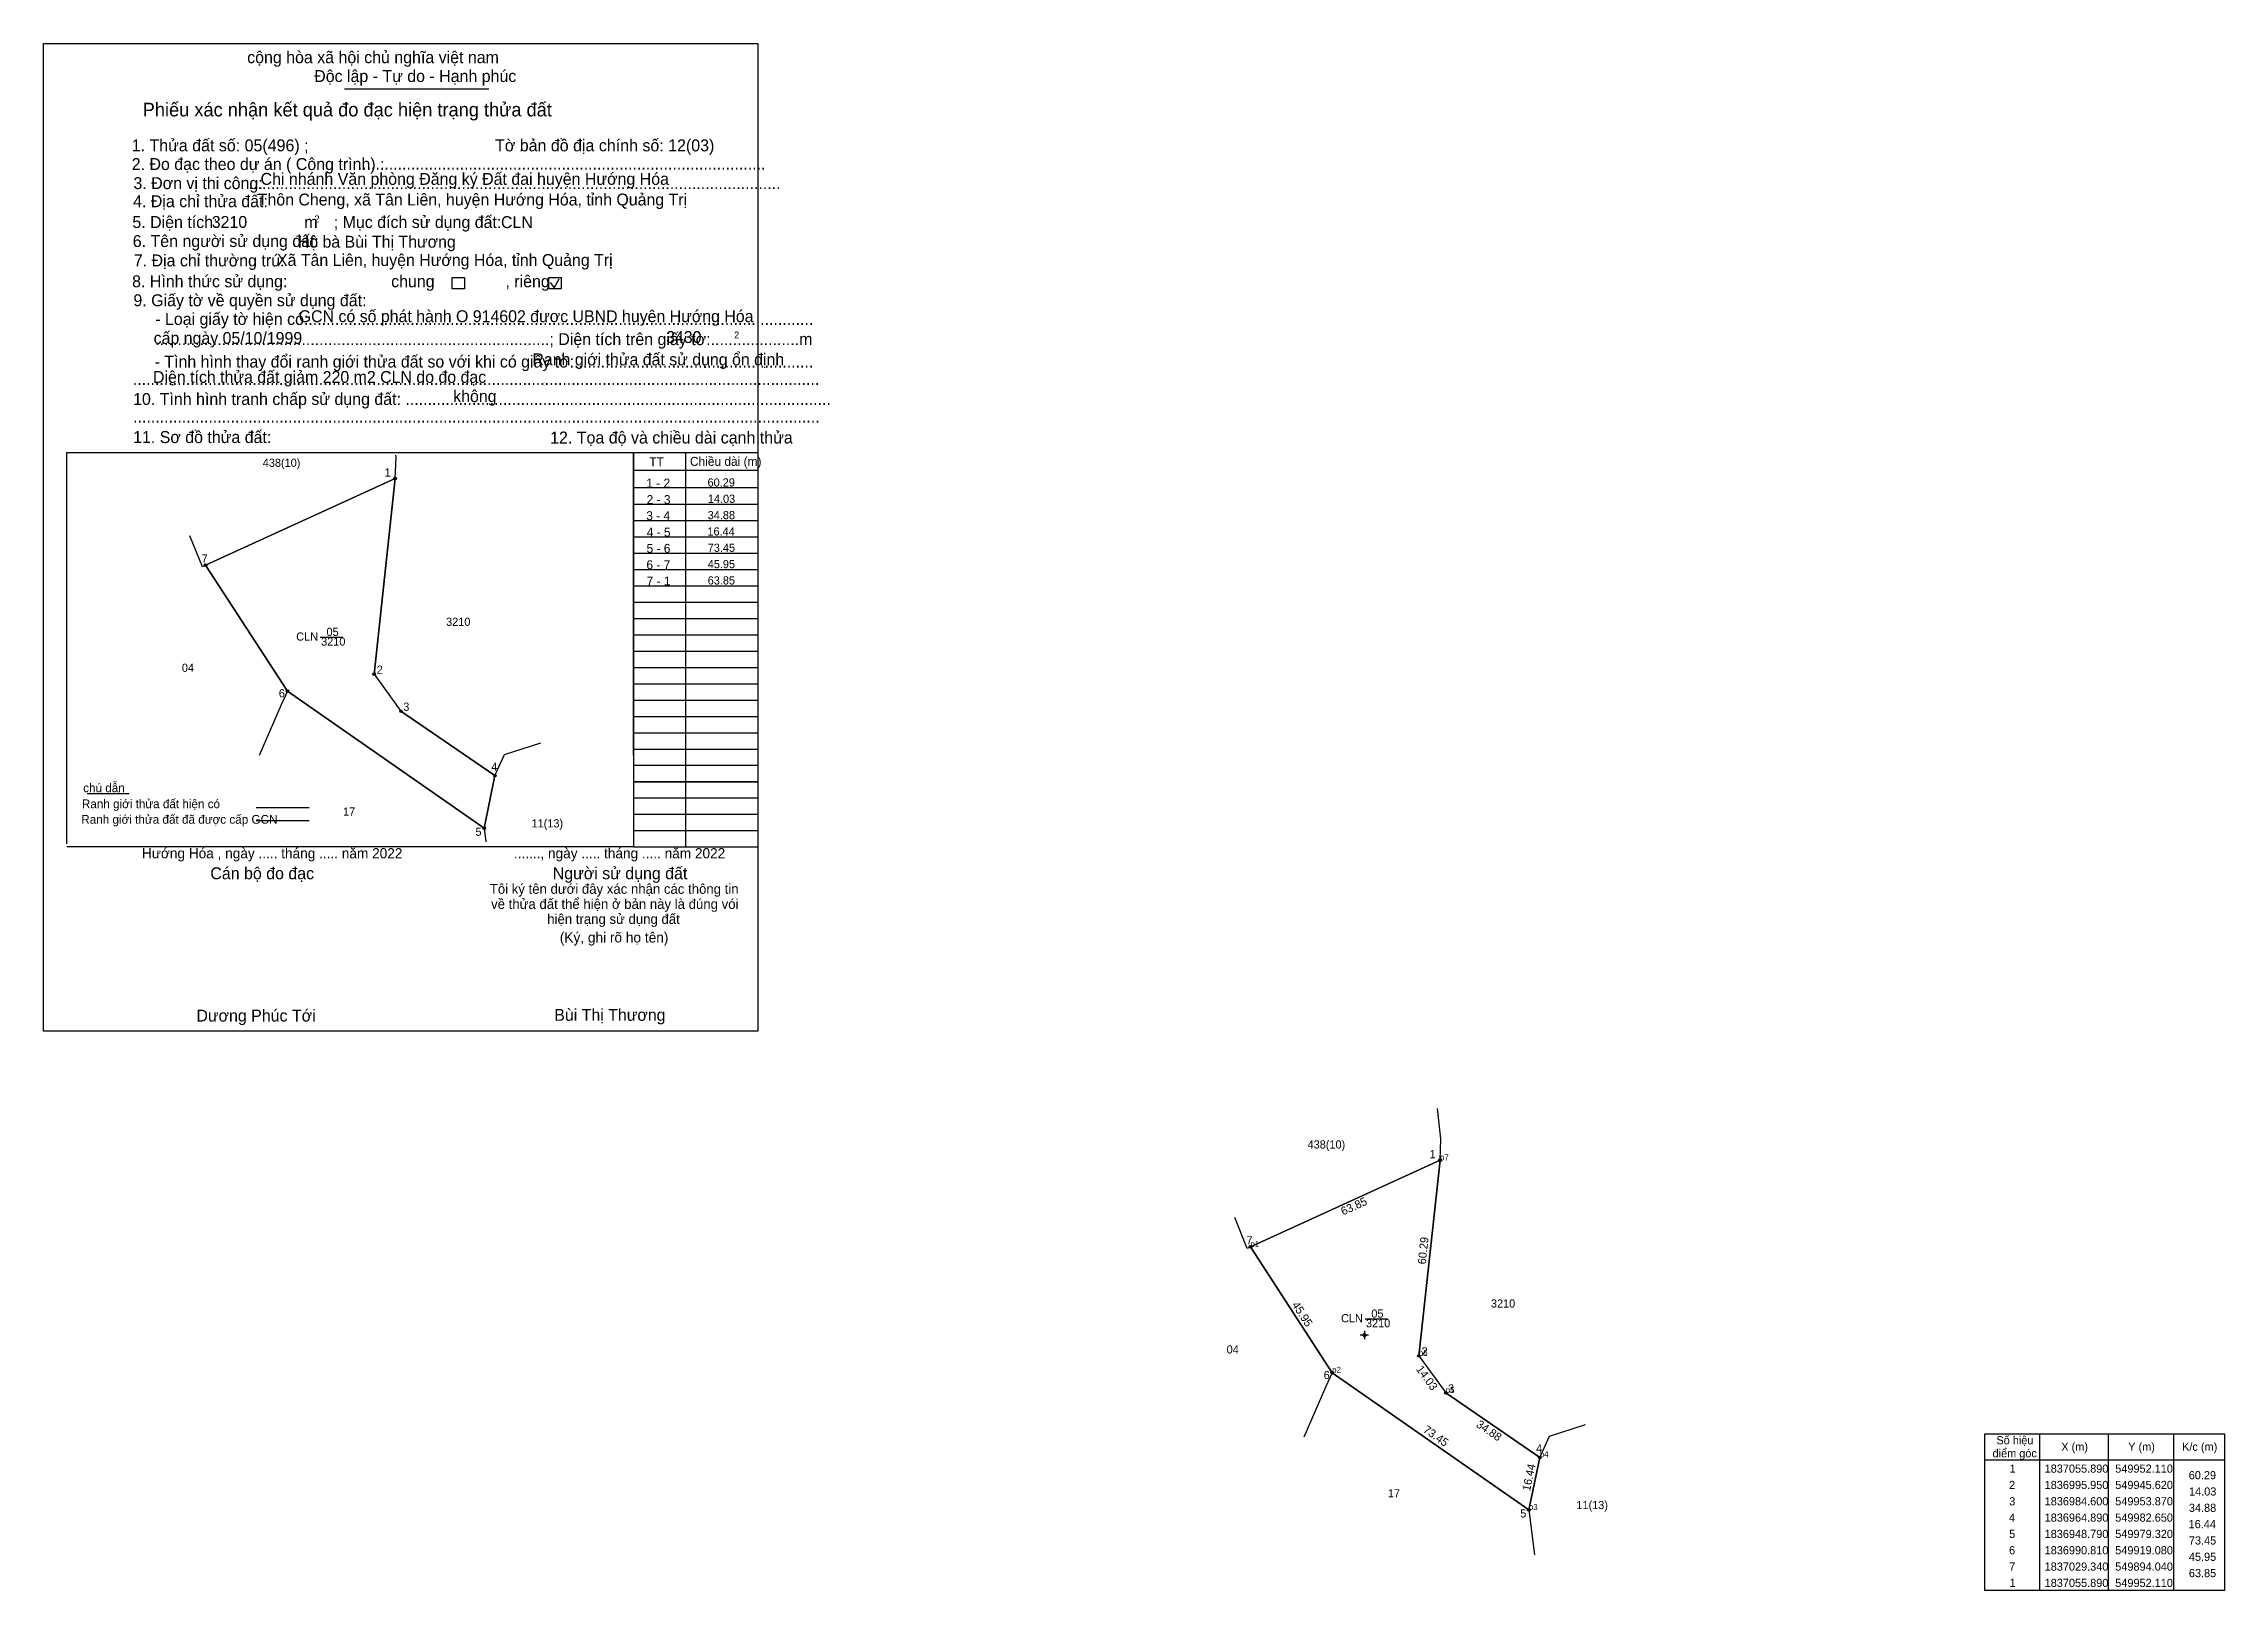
# Model space of a CAD drawing. Extents: x 549524 to 550192, y 1836924 to 1837398.
import ezdxf

# ---------------------------------------------------------------- set-up
doc = ezdxf.new("R2010")
doc.units = 0
for name, color, linetype in [('Level 1', 7, 'Continuous'), ('Level 10', 7, 'Continuous'), ('Level 12', 7, 'Continuous'), ('Level 17', 7, 'Continuous'), ('Level 2', 7, 'Continuous'), ('Level 30', 7, 'Continuous'), ('Level 36', 7, 'Continuous'), ('Level 53', 7, 'Continuous'), ('Level 6', 7, 'Continuous'), ('Level 63', 7, 'Continuous'), ('Level 7', 7, 'Continuous')]:
    doc.layers.add(name, color=color, linetype=linetype)

msp = doc.modelspace()

# ---------------------------------------------------------------- linework, layer by layer
at = {"layer": 'Level 1'}
msp.add_lwpolyline([(549632.17, 1837264.68), (549625.68, 1837204.74), (549633.93, 1837193.39), (549662.71, 1837173.68), (549659.38, 1837157.58), (549599.14, 1837199.6), (549574.1, 1837238.13)], close=True, dxfattribs=at)
at = {"layer": 'Level 10'}
for p, q in [((549894.04, 1837029.34), (549952.11, 1837055.89)), ((549952.11, 1837055.89), (549945.62, 1836995.95)), ((549919.08, 1836990.81), (549894.04, 1837029.34)), ((549945.62, 1836995.95), (549953.87, 1836984.6)), ((549979.32, 1836948.79), (549919.08, 1836990.81)), ((549953.87, 1836984.6), (549982.65, 1836964.89)), ((549982.65, 1836964.89), (549979.32, 1836948.79))]:
    msp.add_line(p, q, dxfattribs=at)
at = {"layer": 'Level 17'}
msp.add_line((549537.82, 1837168.25), (549550.72, 1837168.25), dxfattribs=at)
at = {"layer": 'Level 2'}
for p, q in [((549524.5, 1837397.89), (549524.5, 1837397.89)), ((549616.62, 1837384.02), (549660.85, 1837384.02)), ((549679.62, 1837324.73), (549680.87, 1837323.11)), ((549680.87, 1837323.11), (549682.38, 1837325.83)), ((549531.62, 1837272.68), (549705.12, 1837272.68)), ((549531.62, 1837152.83), (549531.62, 1837272.68)), ((549705.12, 1837272.68), (549705.12, 1837151.84)), ((549705.12, 1837151.84), (549531.62, 1837151.84)), ((549743.21, 1837095.38), (549743.21, 1837095.38))]:
    msp.add_line(p, q, dxfattribs=at)
for points in [[(549524.5, 1837397.89), (549743.21, 1837397.89), (549743.21, 1837095.38), (549524.5, 1837095.38)], [(549649.64, 1837326.29), (549653.4, 1837326.29), (549653.4, 1837322.79), (549649.64, 1837322.79)], [(549679.19, 1837326.29), (549682.95, 1837326.29), (549682.95, 1837322.79), (549679.19, 1837322.79)]]:
    msp.add_lwpolyline(points, close=True, dxfattribs=at)
at = {"layer": 'Level 30'}
for p, q in [((549705.12, 1837272.68), (549743.21, 1837272.68)), ((549705.12, 1837179.93), (549705.12, 1837272.68)), ((549721.03, 1837272.68), (549721.03, 1837151.84)), ((549743.21, 1837272.68), (549743.21, 1837179.93)), ((549705.12, 1837267.22), (549743.21, 1837267.22)), ((549705.12, 1837261.92), (549743.21, 1837261.92)), ((549705.02, 1837256.82), (549743.11, 1837256.82)), ((549705.12, 1837251.86), (549743.21, 1837251.86)), ((549705.12, 1837246.84), (549743.21, 1837246.84)), ((549705.12, 1837241.84), (549743.21, 1837241.84)), ((549705.12, 1837236.84), (549743.21, 1837236.84)), ((549705.12, 1837231.84), (549743.21, 1837231.84)), ((549705.12, 1837226.84), (549743.21, 1837226.84)), ((549705.12, 1837221.84), (549743.21, 1837221.84)), ((549705.12, 1837216.84), (549743.21, 1837216.84)), ((549705.12, 1837211.84), (549743.21, 1837211.84)), ((549705.12, 1837206.84), (549743.21, 1837206.84)), ((549705.12, 1837201.84), (549743.21, 1837201.84)), ((549705.12, 1837196.84), (549743.21, 1837196.84)), ((549705.12, 1837191.84), (549743.21, 1837191.84)), ((549705.12, 1837186.84), (549743.21, 1837186.84)), ((549705.12, 1837181.84), (549743.21, 1837181.84)), ((549705.12, 1837176.84), (549743.21, 1837176.84)), ((549705.12, 1837171.84), (549743.21, 1837171.84)), ((549705.12, 1837171.82), (549743.21, 1837171.82)), ((549705.12, 1837166.84), (549743.21, 1837166.84)), ((549705.12, 1837161.84), (549743.21, 1837161.84)), ((549705.12, 1837156.84), (549743.21, 1837156.84)), ((549705.12, 1837151.84), (549743.21, 1837151.84))]:
    msp.add_line(p, q, dxfattribs=at)
at = {"layer": 'Level 36'}
for p, q in [((549632.17, 1837264.68), (549574.1, 1837238.13)), ((549625.68, 1837204.74), (549632.17, 1837264.68)), ((549574.1, 1837238.13), (549599.14, 1837199.6)), ((549625.68, 1837204.74), (549633.93, 1837193.39)), ((549599.14, 1837199.6), (549659.38, 1837157.58)), ((549662.71, 1837173.68), (549633.93, 1837193.39)), ((549659.38, 1837157.58), (549662.71, 1837173.68)), ((549659.38, 1837157.58), (549659.91, 1837153.39)), ((549952.11, 1837055.89), (549894.04, 1837029.34)), ((549945.62, 1836995.95), (549952.11, 1837055.89)), ((549894.04, 1837029.34), (549919.08, 1836990.81)), ((549945.62, 1836995.95), (549953.87, 1836984.6)), ((549919.08, 1836990.81), (549979.32, 1836948.79)), ((549982.65, 1836964.89), (549953.87, 1836984.6)), ((549979.32, 1836948.79), (549982.65, 1836964.89)), ((549979.32, 1836948.79), (549981.04, 1836935.05))]:
    msp.add_line(p, q, dxfattribs=at)
for points in [[(549632.17, 1837264.68), (549632.41, 1837271.23), (549632.35, 1837271.79)], [(549574.1, 1837238.13), (549573.13, 1837237.65), (549569.31, 1837247.11)], [(549599.14, 1837199.6), (549597.21, 1837195.4), (549590.46, 1837179.84)], [(549662.71, 1837173.68), (549665.64, 1837180.18), (549676.72, 1837183.72)], [(549952.11, 1837055.89), (549952.35, 1837062.44), (549951.33, 1837071.76)], [(549894.04, 1837029.34), (549893.07, 1837028.86), (549889.25, 1837038.32)], [(549919.08, 1836990.81), (549917.15, 1836986.61), (549910.4, 1836971.05)], [(549982.65, 1836964.89), (549985.58, 1836971.39), (549996.66, 1836974.93)]]:
    msp.add_lwpolyline(points, dxfattribs=at)
at = {"layer": 'Level 53'}
for p, q in [((549928.32, 1837002.34), (549927.7, 1837002.34)), ((549928.95, 1837002.97), (549928.32, 1837002.34)), ((549928.32, 1837002.34), (549928.95, 1837001.71)), ((549928.95, 1837003.59), (549928.95, 1837002.97)), ((549929.57, 1837002.34), (549928.95, 1837002.97)), ((549928.95, 1837001.71), (549929.57, 1837002.34)), ((549928.95, 1837001.71), (549928.95, 1837001.09)), ((549930.2, 1837002.34), (549929.57, 1837002.34))]:
    msp.add_line(p, q, dxfattribs=at)
msp.add_circle((549928.95, 1837002.34), 0.15, dxfattribs=at)
at = {"layer": 'Level 6'}
for p, q in [((549589.54, 1837163.89), (549605.82, 1837163.89)), ((549589.54, 1837159.91), (549605.82, 1837159.91))]:
    msp.add_line(p, q, dxfattribs=at)
at = {"layer": 'Level 63'}
for p, q in [((549609.2, 1837216.11), (549616.09, 1837216.12)), ((549929.14, 1837007.32), (549936.03, 1837007.33)), ((550135.69, 1836972.14), (550135.69, 1836924.14)), ((550156.69, 1836972.14), (550156.69, 1836924.14)), ((550176.69, 1836972.14), (550176.69, 1836924.14)), ((550118.89, 1836964.14), (550192.29, 1836964.14))]:
    msp.add_line(p, q, dxfattribs=at)
msp.add_lwpolyline([(550118.89, 1836972.14), (550192.29, 1836972.14), (550192.29, 1836924.14), (550118.89, 1836924.14)], close=True, dxfattribs=at)
for centre in [(549632.17, 1837264.68), (549574.1, 1837238.13), (549625.68, 1837204.74), (549599.14, 1837199.6), (549633.93, 1837193.39), (549662.71, 1837173.68), (549659.38, 1837157.58), (549952.11, 1837055.89), (549894.04, 1837029.34), (549945.62, 1836995.95), (549919.08, 1836990.81), (549953.87, 1836984.6), (549982.65, 1836964.89), (549979.32, 1836948.79)]:
    msp.add_circle(centre, 0.4, dxfattribs=at)
at = {"layer": 'Level 7'}
for p, q in [((549952.11, 1837055.89), (549952.11, 1837055.89)), ((549894.04, 1837029.34), (549894.04, 1837029.34)), ((549945.62, 1836995.95), (549945.62, 1836995.95)), ((549919.08, 1836990.81), (549919.08, 1836990.81)), ((549953.87, 1836984.6), (549953.87, 1836984.6)), ((549982.65, 1836964.89), (549982.65, 1836964.89)), ((549979.32, 1836948.8), (549979.32, 1836948.8))]:
    msp.add_line(p, q, dxfattribs=at)

# ---------------------------------------------------------------- texts
at = {"layer": 'Level 1'}
for s, height, p in [('438(10)', 2.5, (549591.61, 1837268.26)), ('1 - 2', 2.728, (549709.06, 1837261.93)), ('2 - 3', 2.728, (549709.16, 1837256.87)), ('3 - 4', 2.728, (549709.04, 1837251.93)), ('4 - 5', 2.728, (549709.18, 1837246.89)), ('5 - 6', 2.728, (549709.14, 1837241.93)), ('6 - 7', 2.728, (549709.1, 1837236.91)), ('7 - 1', 2.73, (549709.15, 1837231.93)), ('3210', 2.5, (549647.75, 1837219.56)), ('CLN', 2.5, (549601.85, 1837215.04)), ('3210', 2.5, (549609.48, 1837213.51)), ('05', 2.5, (549611.13, 1837216.47)), ('04', 2.5, (549566.83, 1837205.48)), ('17', 2.5, (549616.2, 1837161.43)), ('11(13)', 2.5, (549673.92, 1837157.83)), ('438(10)', 2.5, (549911.55, 1837059.47)), ('CLN', 2.5, (549921.79, 1837006.25)), ('05', 2.5, (549931.07, 1837007.68)), ('3210', 2.5, (549967.69, 1837010.77)), ('3210', 2.5, (549929.42, 1837004.72)), ('04', 2.5, (549886.77, 1836996.69)), ('17', 2.5, (549936.14, 1836952.64)), ('11(13)', 2.5, (549993.86, 1836949.04))]:
    msp.add_text(s, height=height, dxfattribs=at).set_placement(p)
at = {"layer": 'Level 12'}
for s, p in [('p7', (549952.11, 1837055.89)), ('p1', (549894.04, 1837029.34)), ('p6', (549945.62, 1836995.95)), ('p2', (549919.08, 1836990.81)), ('p5', (549953.87, 1836984.6)), ('p4', (549982.65, 1836964.89)), ('p3', (549979.32, 1836948.79))]:
    msp.add_text(s, height=1.8, dxfattribs=at).set_placement(p)
at = {"layer": 'Level 2'}
for s, height, p in [('cộng hòa xã hội chủ nghĩa việt nam', 3.6506, (549586.84, 1837391.89)), ('Độc lập - Tự do - Hạnh phúc', 3.6506, (549607.36, 1837386.13)), ('Phiếu xác nhận kết quả đo đạc hiện trạng thửa đất', 4.1714, (549554.84, 1837375.59)), ('1. Thửa đất số: 05(496) ;                                          Tờ bản đồ địa chính số: 12(03)', 3.66, (549551.48, 1837364.89)), ('2. Đo đạc theo dự án ( Công trình) : ', 3.653, (549551.48, 1837359.17)), ('3. Đơn vị thi công:', 3.653, (549552, 1837353.33)), ('Chi nhánh Văn phòng Đăng ký Đất đai huyện Hướng Hóa', 3.6499, (549590.94, 1837354.63)), ('............................................................................................', 3.653, (549620.68, 1837359.29)), ('4. Địa chỉ thửa đất:', 3.653, (549551.9, 1837347.79)), ('........................................................................................................................', 3.65304, (549587.3, 1837353.33)), ('Thôn Cheng, xã Tân Liên, huyện Hướng Hóa, tỉnh Quảng Trị', 3.64, (549590.08, 1837348.31)), ('5. Diện tích:', 3.653, (549551.68, 1837341.41)), ('3210', 3.64, (549576, 1837341.45)), ('m', 3.65, (549604.32, 1837341.41)), ('2', 2.09, (549607.44, 1837343.15)), ('; Mục đích sử dụng đất:', 3.6506, (549613.36, 1837341.41)), ('CLN', 3.64, (549664.56, 1837341.39)), ('6. Tên người sử dụng đất:', 3.653, (549551.8, 1837335.59)), ('Hộ bà Bùi Thị Thương', 3.64, (549602.32, 1837335.39)), ('7. Địa chỉ thường trú:', 3.653, (549552.12, 1837329.65)), ('Xã Tân Liên, huyện Hướng Hóa, tỉnh Quảng Trị', 3.64, (549595.96, 1837329.79)), ('8. Hình thức sử dụng:', 3.653, (549551.6, 1837323.27)), ('chung                , riêng', 3.6506, (549630.92, 1837323.27)), ('9. Giấy tờ về quyền sử dụng đất:', 3.653, (549552, 1837317.45)), ('     - Loại giấy tờ hiện có:..................................................................................................................', 3.65064, (549551.9, 1837311.73)), ('GCN có số phát hành O 914602 được UBND huyện Hướng Hóa ', 3.64, (549602.62, 1837312.57)), ('cấp ngày 05/10/1999', 3.64, (549558.2, 1837305.91)), ('     .........................................................................................; Diện tích trên giấy tờ:....................m', 3.65064, (549551.9, 1837305.55)), ('3430', 3.64, (549715.12, 1837306.19)), ('2', 2.09, (549735.96, 1837307.61)), ('     - Tình hình thay đổi ranh giới thửa đất so với khi có giấy tờ:......................................................', 3.65064, (549551.7, 1837298.67)), ('Ranh giới thửa đất sử dụng ổn định', 3.64, (549674.18, 1837299.35)), ('Diện tích thửa đất giảm 220 m2 CLN do đo đạc', 3.64, (549558, 1837293.97)), ('...........................................................................................................................................................', 3.65064, (549551.8, 1837293.37)), ('10. Tình hình tranh chấp sử dụng đất: ................................................................................................', 3.65304, (549551.9, 1837287.21)), ('không', 3.651, (549649.9, 1837288.09)), ('...........................................................................................................................................................', 3.65064, (549551.9, 1837281.81)), ('11. Sơ đồ thửa đất:', 3.653, (549551.9, 1837275.55)), ('12. Tọa độ và chiều dài cạnh thửa', 3.66, (549679.6, 1837275.41)), ('Hướng Hóa , ngày ..... tháng ..... năm 2022', 3.12, (549554.62, 1837148.35)), ('......., ngày ..... tháng ..... năm 2022', 3.12, (549668.52, 1837148.35)), ('Cán bộ đo đạc', 3.6508, (549575.56, 1837141.95)), ('Người sử dụng đất', 3.6506, (549680.4, 1837141.95)), ('Tôi ký tên dưới đây xác nhận các thông tin', 3.016, (549661.12, 1837137.49)), ('về thửa đất thể hiện ở bản này là đúng vói', 3.016, (549661.52, 1837132.87)), ('hiện trạng sử dụng đất', 3.016, (549678.72, 1837128.27)), ('(Ký, ghi rõ họ tên)', 3.1292, (549682.56, 1837122.57)), ('Dương Phúc Tới', 3.65, (549571.28, 1837098.37)), ('Bùi Thị Thương', 3.64, (549680.88, 1837098.59)), ('.', 1.04, (549742.98, 1837094.81))]:
    msp.add_text(s, height=height, dxfattribs=at).set_placement(p)
at = {"layer": 'Level 30'}
for s, height, p in [('TT', 2.72, (549710, 1837268.41)), ('Chiều dài (m)', 2.728, (549722.42, 1837268.57))]:
    msp.add_text(s, height=height, dxfattribs=at).set_placement(p)
at = {"layer": 'Level 6'}
for s, height, p in [('chú dẫn', 2.673, (549536.62, 1837168.61)), ('Ranh giới thửa đất đã được cấp GCN', 2.68, (549536.02, 1837158.95)), ('Ranh giới thửa đất hiện có ', 2.673, (549536.22, 1837163.71))]:
    msp.add_text(s, height=height, dxfattribs=at).set_placement(p)
at = {"layer": 'Level 63'}
for s, p in [(' 1', (549628, 1837265.28)), ('60.29', (549727.81, 1837262.23)), ('14.03', (549727.9, 1837257.23)), ('34.88', (549727.86, 1837252.23)), ('16.44', (549727.77, 1837247.23)), ('73.45', (549727.86, 1837242.23)), (' 7', (549571.95, 1837238.92)), ('45.95', (549727.86, 1837237.23)), ('63.85', (549727.86, 1837232.23)), (' 2', (549625.59, 1837204.89)), (' 6', (549595.6, 1837197.65)), (' 3', (549633.7, 1837193.54)), (' 4', (549660.66, 1837175.18)), (' 5', (549655.8, 1837155.26)), (' 1', (549947.94, 1837056.49)), (' 7', (549891.89, 1837030.13)), (' 2', (549945.53, 1836996.1)), (' 6', (549915.54, 1836988.86)), (' 3', (549953.64, 1836984.75)), (' 4', (549980.6, 1836966.39)), ('Số hiệu', (550122.48, 1836968.89)), ('X (m)', (550142.35, 1836966.89)), ('Y (m)', (550162.83, 1836966.89)), ('K/c (m)', (550179.36, 1836966.89)), ('điểm góc', (550121.3, 1836964.89)), (' 1', (550125.55, 1836960.19)), ('1837055.890', (550137.25, 1836960.19)), ('549952.110', (550158.87, 1836960.19)), (' 2', (550125.42, 1836955.19)), ('1836995.950', (550137.25, 1836955.19)), ('549945.620', (550158.87, 1836955.19)), ('60.29', (550181.37, 1836958.19)), ('14.03', (550181.46, 1836953.19)), (' 5', (549975.74, 1836946.47)), (' 3', (550125.48, 1836950.19)), ('1836984.600', (550137.25, 1836950.19)), ('549953.870', (550158.87, 1836950.19)), ('34.88', (550181.42, 1836948.19)), (' 4', (550125.41, 1836945.19)), (' 5', (550125.46, 1836940.19)), ('1836964.890', (550137.25, 1836945.19)), ('1836948.790', (550137.25, 1836940.19)), ('549982.650', (550158.87, 1836945.19)), ('549979.320', (550158.87, 1836940.19)), ('16.44', (550181.33, 1836943.19)), (' 6', (550125.42, 1836935.19)), ('1836990.810', (550137.25, 1836935.19)), ('549919.080', (550158.87, 1836935.19)), ('45.95', (550181.42, 1836933.19)), ('73.45', (550181.42, 1836938.19)), (' 7', (550125.46, 1836930.19)), ('1837029.340', (550137.25, 1836930.19)), ('549894.040', (550158.87, 1836930.19)), ('63.85', (550181.42, 1836928.19)), (' 1', (550125.55, 1836925.19)), ('1837055.890', (550137.25, 1836925.19)), ('549952.110', (550158.87, 1836925.19))]:
    msp.add_text(s, height=2.5, dxfattribs=at).set_placement(p)
for s, rotation, p in [('63.85', 24.5702, (549922.45, 1837038.95)), ('60.29', 83.82038, (549947.72, 1837023.91)), ('45.95', 303.01916, (549906.62, 1837011.6)), ('14.03', 306.01236, (549944.64, 1836991.88)), ('73.45', 325.10256, (549946.71, 1836972.82)), ('34.88', 325.59468, (549962.98, 1836974.43)), ('16.44', 78.31416, (549979.68, 1836954.42))]:
    msp.add_text(s, height=2.5, rotation=rotation, dxfattribs=at).set_placement(p)

doc.saveas('drawing.dxf')
